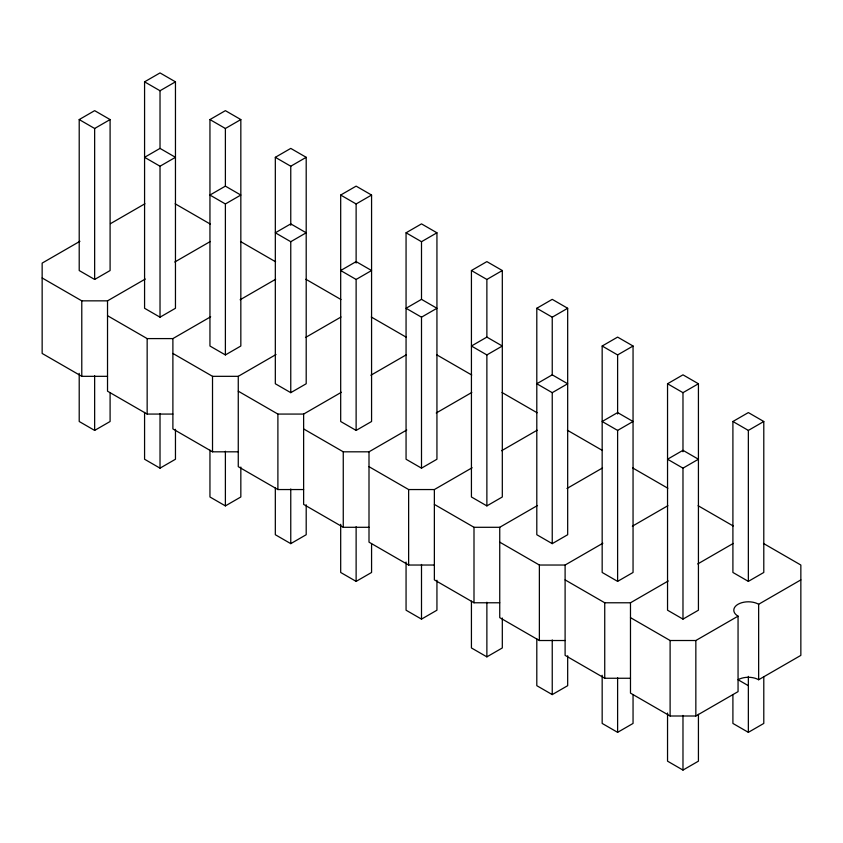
<?xml version="1.0" encoding="UTF-8"?>
<svg xmlns="http://www.w3.org/2000/svg" width="843" height="843" viewBox="0 0 843 843"><rect width="100%" height="100%" fill="white"/><g stroke="black" fill="none" stroke-linecap="round" stroke-linejoin="round"><path stroke-width="1.26" d="M79.21 119.569L94.648 110.654L110.096 119.569L110.096 270.54L94.648 279.454L79.21 270.54L79.21 119.569L94.648 128.484L110.096 119.569M144.574 81.834L160.022 72.919L175.46 81.834L175.46 308.275L160.022 317.189L144.574 308.275L144.574 81.834L160.022 90.749L175.46 81.834M160.022 148.4L144.574 157.314L160.022 166.229L175.46 157.314L160.022 148.4L160.022 90.749M209.949 119.569L225.387 110.654L240.835 119.569L240.835 346.02L225.387 354.935L209.949 346.02L209.949 119.569L225.387 128.484L240.835 119.569M79.916 241.309L42.15 263.111L42.15 353.449L81.782 376.326L107.525 376.326M110.496 223.648L144.933 203.764M275.324 157.314L290.761 148.4L306.199 157.314L306.199 383.755L290.761 392.669L275.324 383.755L275.324 157.314L290.761 166.229L306.199 157.314M225.387 203.964L240.835 195.049L225.387 186.134L209.949 195.049L225.387 203.964L225.387 354.935M42.15 277.969L81.782 300.846L107.525 300.846L145.281 279.044M174.754 262.025L210.297 241.509M340.688 195.049L356.125 186.134L371.573 195.049L371.573 421.5L356.125 430.415L340.688 421.5L340.688 195.049L356.125 203.964L371.573 195.049M290.761 241.709L306.199 232.794L290.761 223.88L275.324 232.794L290.761 241.709L290.761 392.669M107.525 315.704L147.156 338.591L172.889 338.591L210.655 316.789M240.129 299.771L275.672 279.244M406.063 232.794L421.5 223.88L436.937 232.794L436.937 459.245L421.5 468.16L406.063 459.245L406.063 232.794L421.5 241.709L436.937 232.794M79.21 373.354L79.21 421.5L94.648 430.415L110.096 421.5L110.096 392.87M356.125 279.454L371.573 270.529L356.125 261.615L340.688 270.529L356.125 279.454L356.125 430.415M172.889 353.449L212.52 376.326L238.263 376.326L276.019 354.524M305.503 337.506L341.036 316.989M471.427 270.529L486.875 261.615L502.312 270.529L502.312 496.98L486.875 505.895L471.427 496.98L471.427 270.529L486.875 279.454L502.312 270.529M144.574 412.396L144.574 459.245L160.022 468.16L175.46 459.245L175.46 429.308M421.5 317.189L436.937 308.275L421.5 299.36L406.063 308.275L421.5 317.189L421.5 468.16M238.263 391.184L277.895 414.071L303.628 414.071L341.394 392.269M370.867 375.251L406.41 354.734M536.801 308.275L552.239 299.36L567.676 308.275L567.676 534.725L552.239 543.64L536.801 534.725L536.801 308.275L552.239 317.189L567.676 308.275M209.949 450.13L209.949 496.98L225.387 505.895L240.835 496.98L240.835 467.054M486.875 354.935L502.312 346.02L486.875 337.105L471.427 346.02L486.875 354.935L486.875 505.895M303.628 428.929L343.259 451.816L369.002 451.816L406.758 430.004M436.242 412.996L471.785 392.469M602.165 346.02L617.613 337.105L633.051 346.02L633.051 572.46L617.613 581.375L602.165 572.46L602.165 346.02L617.613 354.935L633.051 346.02M275.324 487.876L275.324 534.725L290.761 543.64L306.199 534.725L306.199 504.788M552.239 392.669L567.676 383.755L552.239 374.84L536.801 383.755L552.239 392.669L552.239 543.64M369.002 466.674L408.634 489.551L434.366 489.551L472.133 467.749M501.606 450.731L537.149 430.215M667.54 383.755L682.978 374.84L698.425 383.755L698.425 610.206L682.978 619.12L667.54 610.206L667.54 383.755L682.978 392.669L698.425 383.755M340.688 524.314L340.688 572.471L356.125 581.385L371.573 572.471L371.573 543.83M617.613 430.415L633.051 421.5L617.613 412.585L602.165 421.5L617.613 430.415L617.613 581.375M434.366 504.409L473.998 527.296L499.741 527.296L537.497 505.494M566.981 488.476L602.524 467.949M732.904 421.5L748.352 412.585L763.79 421.5L763.79 572.46L748.352 581.375L732.904 572.46L732.904 421.5L748.352 430.415L763.79 421.5M406.063 562.049L406.063 610.206L421.5 619.12L436.937 610.206L436.937 580.269M682.978 468.15L698.425 459.235L682.978 450.32L667.54 459.235L682.978 468.15L682.978 619.12M499.741 542.154L539.372 565.031L565.105 565.031L602.871 543.229M632.345 526.211L667.888 505.695M471.427 601.091L471.427 647.951L486.875 656.866L502.312 647.951L502.312 618.014M565.105 579.889L604.737 602.777L630.48 602.777L668.246 580.975M697.719 563.956L733.262 543.429M536.801 638.836L536.801 685.686L552.239 694.6L567.676 685.686L567.676 655.759M630.48 617.634L670.111 640.511L695.844 640.511L738.057 616.149A14.563 8.409 0 0 1 738.057 604.262A14.563 8.409 0 0 1 758.647 604.262L800.85 579.889M602.165 675.275L602.165 723.431L617.613 732.346L633.051 723.431L633.051 694.801M630.48 602.777L630.48 693.115L670.111 716.002L695.844 716.002L738.057 691.629L738.057 616.149M748.352 685.686L738.057 679.743A14.563 8.409 0 0 1 758.647 679.743L800.85 655.38L800.85 565.031L763.484 543.461M667.54 713.02L667.54 761.166L682.978 770.08L698.425 761.166L698.425 714.316M732.904 694.801L732.904 723.431L748.352 732.346L763.79 723.431L763.79 676.581M107.525 300.846L107.525 391.194L147.156 414.071L172.889 414.071M172.889 338.591L172.889 428.929L212.52 451.816L238.263 451.816M238.263 376.326L238.263 466.674L277.895 489.551L303.628 489.551M303.628 414.071L303.628 504.409L343.259 527.296L369.002 527.296M369.002 451.816L369.002 542.154L408.634 565.031L434.366 565.031M434.366 489.551L434.366 579.889L473.998 602.777L499.741 602.777M499.741 527.296L499.741 617.634L539.372 640.522L565.105 640.522M565.105 565.031L565.105 655.38L604.737 678.257L630.48 678.257M175.154 203.795L210.255 224.059M240.529 241.53L275.629 261.804M305.893 279.275L340.994 299.539M371.268 317.01L406.368 337.284M436.632 354.755L471.732 375.019M502.006 392.501L537.107 412.764M567.371 430.236L602.471 450.499M632.745 467.981L667.846 488.245M698.109 505.716L733.22 525.99M758.647 604.262L758.647 679.743M748.352 430.415L748.352 581.375M748.352 676.381L748.352 732.346M695.844 640.511L695.844 716.002M682.978 392.669L682.978 451.743M682.978 715.422L682.978 770.08M670.111 640.511L670.111 716.002M617.613 354.935L617.613 414.008M617.613 677.688L617.613 732.346M604.737 602.777L604.737 678.257M552.239 317.189L552.239 374.956M552.239 639.942L552.239 694.6M539.372 565.031L539.372 640.522M486.875 279.454L486.875 337.211M486.875 602.208L486.875 656.866M473.998 527.296L473.998 602.777M421.5 241.709L421.5 299.465M421.5 564.462L421.5 619.12M408.634 489.551L408.634 565.031M356.125 203.964L356.125 263.037M356.125 526.717L356.125 581.385M343.259 451.816L343.259 527.296M290.761 166.229L290.761 225.302M290.761 488.982L290.761 543.64M277.895 414.071L277.895 489.551M225.387 128.484L225.387 186.25M225.387 451.237L225.387 505.895M212.52 376.326L212.52 451.816M160.022 166.229L160.022 317.189M160.022 413.502L160.022 468.16M147.156 338.591L147.156 414.071M94.648 128.484L94.648 279.454M94.648 375.757L94.648 430.415M81.782 300.846L81.782 376.326"/></g></svg>
